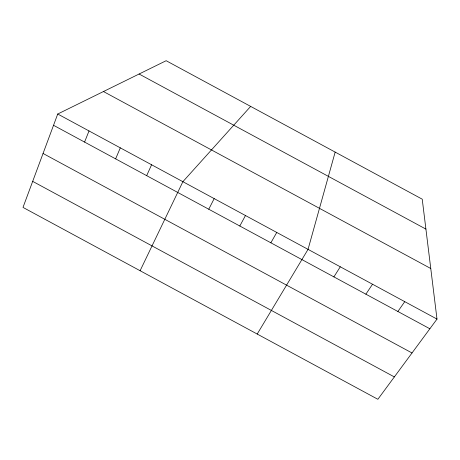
<?xml version="1.0" encoding="UTF-8"?>
<svg xmlns="http://www.w3.org/2000/svg" width="460" height="460" viewBox="0 0 460 460"><rect width="100%" height="100%" fill="white"/><g stroke="black" fill="none" stroke-linecap="round" stroke-linejoin="round"><path stroke-width="0.69" d="M335.162 152.099L308.045 249.366L257.209 334.046M57.724 114.017L23 207.408L377.867 399.286L437 319.091L422.228 199.174L166.152 60.714L57.724 114.017L437 319.091M84.577 142.082L89.016 130.933M115.627 158.867L120.307 147.855M146.671 175.657L151.593 164.772M140.104 270.727L182.884 181.689L250.66 106.404M208.765 209.231L214.176 198.611M239.815 226.015L245.467 215.527M270.859 242.805L276.753 232.444M333.897 276.885L340.285 266.794M365.884 294.181L372.525 284.228M397.871 311.478L404.76 301.656M139.093 74.014L425.914 229.103M103.46 91.534L430.767 268.508M53.532 125.292L429.858 328.773M43.056 153.467L412.016 352.969M32.683 181.367L394.352 376.924"/></g></svg>
